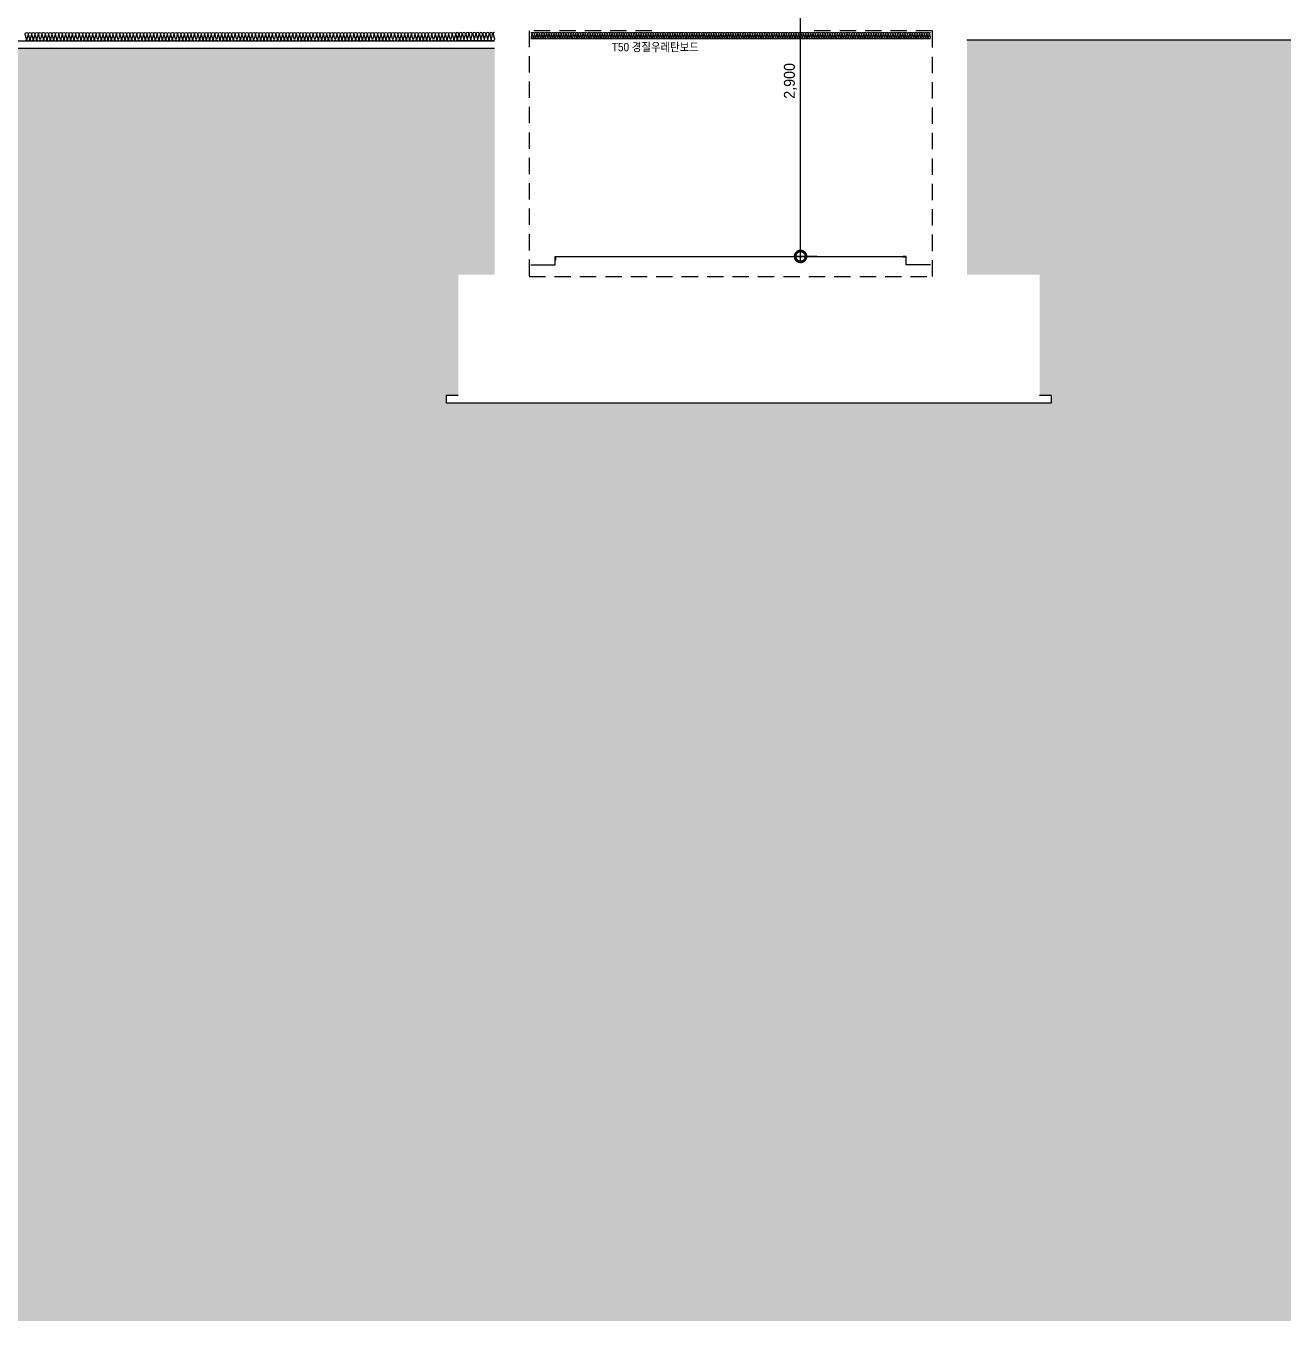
# Model space of a CAD drawing. Header units: millimetres. Extents: x 19868 to 801382, y -4805 to 85279.
# Drawn here: x 48668 to 59049, y 23234 to 33933 of the extents above; entities that cross this region are included whole.
import ezdxf
from ezdxf.enums import TextEntityAlignment as Align

# ---------------------------------------------------------------- set-up
doc = ezdxf.new("R2010")
doc.units = ezdxf.units.MM
doc.header["$LTSCALE"] = 250
doc.linetypes.add('HID', pattern=[2.8, 1.8, -1])
doc.layers.get('Defpoints').update_dxf_attribs({"color": 151})
for name, color, linetype in [('4fin', 4, 'Continuous'), ('A-FIN', 6, 'Continuous'), ('A-FIN-무근', 7, 'Continuous'), ('A-WP', 1, 'HID'), ('A-버림CONC', 4, 'Continuous'), ('ISL', 251, 'Continuous'), ('TR', 7, 'Continuous'), ('지반', 254, 'Continuous')]:
    doc.layers.add(name, color=color, linetype=linetype)
doc.layers.add('CK', color=221, linetype='Continuous', plot=False)
doc.layers.add('NOPLOT-단열', color=225, linetype='Continuous', plot=False)
doc.styles.add('Gdim', font='')
doc.styles.get('Gdim').set_extended_font_data('Dotum')
doc.dimstyles.new('Gdim50', dxfattribs={"dimscale": 30, "dimtxt": 3, "dimasz": 6, "dimexe": 1.5, "dimexo": 2, "dimgap": 1, "dimtad": 1, "dimdec": 0, "dimzin": 0, "dimdsep": 46, "dimlunit": 6, "dimtxsty": 'Gdim', "dimblk": 'DOTSMALL', "dimcen": 1.5, "dimdle": 1.5, "dimclrd": 256, "dimclre": 256, "dimclrt": 256, "dimazin": 0, "dimtfac": 1, "dimtdec": 0, "dimtix": 1, "dimtmove": 2, "dimatfit": 3, "dimldrblk": 'DOTSMALL', "dimfxl": 1.5, "dimtolj": 1, "dimtzin": 0, "dimlwd": -1, "dimlwe": -1, "dimarcsym": 1})

# ---------------------------------------------------------------- blocks, each defined once
blk = doc.blocks.new('_DotSmall')
at = {"color": 0, "linetype": 'ByBlock', "const_width": 0.5}
blk.add_lwpolyline([(-0.0625, 0, 1), (0.0625, 0, 1)], format="xyb", close=True, dxfattribs=at)
blk = doc.blocks.new('*D35')
at = {"layer": 'CK', "transparency": 16777216}
for p, q in [((55203, 34929), (55020, 34929)), ((55065, 31984), (55065, 34974)), ((55203, 32029), (55020, 32029))]:
    blk.add_line(p, q, dxfattribs=at)
at = {"layer": 'Defpoints', "color": 0, "transparency": 16777216}
for p in [(55065, 34929), (55263, 34929), (55263, 32029)]:
    blk.add_point(p, dxfattribs=at)
at = {"layer": 'CK', "transparency": 16777216, "xscale": 180, "yscale": 180, "zscale": 180}
for p, rotation in [((55065, 34929), 90), ((55065, 32029), 270)]:
    blk.add_blockref('_DotSmall', p, dxfattribs=dict(at, rotation=rotation))
at = {"layer": 'CK', "transparency": 16777216, "insert": (54981, 33479), "char_height": 90, "attachment_point": 5, "rotation": 90, "style": 'Gdim'}
blk.add_mtext('\\A1;2,900', dxfattribs=at)
blk = doc.blocks.new('A$C1B416526')
at = {"layer": '4fin'}
blk.add_lwpolyline([(-30, 70, 0.164028), (-29, 67), (-3, 67), (-3, 41, 0.19024), (0, 40), (0, 70)], format="xyb", close=True, dxfattribs=at)
at = {"layer": 'A-FIN-무근'}
for p, q in [((0, 0), (0, 70)), ((200, 0), (0, 0))]:
    blk.add_line(p, q, dxfattribs=at)

msp = doc.modelspace()

# ---------------------------------------------------------------- hatches: boundary and pattern name
at = {"layer": '지반'}
h = msp.add_hatch(dxfattribs=at)
h.set_pattern_fill('EARTH', color=251, scale=70, angle=45)
h.paths.add_polyline_path([(35638.2, 34128.9), (27538.2, 33228.9), (19867.8, 33228.9), (19867.8, 23234.4), (170632.4, 23234.4), (170632.4, 34678.9), (161838.2, 34678.9), (161838.2, 34628.9), (161888.2, 34628.9), (161888.2, 34568.9), (161638.2, 34568.9), (161638.2, 34628.9), (161688.2, 34628.9), (161688.2, 34828.9), (159788.2, 34828.9), (159788.2, 34778.9), (159638.2, 34778.9), (159638.2, 33758.9), (159538.2, 33758.9), (159538.2, 31528.9), (160638.2, 31528.9), (160638.2, 30028.9), (160738.2, 30028.9), (160738.2, 29968.9), (145618.2, 29968.9), (145618.2, 30028.9), (145718.2, 30028.9), (145718.2, 30768.9), (142618.2, 30768.9), (142618.2, 30828.9), (142718.2, 30828.9), (142718.2, 31528.9), (143318.2, 31528.9), (143318.2, 33668.9), (141343.1, 33668.9), (141163.1, 33488.9), (139953.4, 33488.9), (139773.4, 33668.9), (137588.2, 33668.9), (137588.2, 33728.9), (137688.2, 33728.9), (137688.2, 34318.9), (135363.1, 34318.9), (135263.1, 34218.9), (124888.2, 34218.9), (124888.2, 32228.9), (125488.2, 32228.9), (125488.2, 31528.9), (125588.2, 31528.9), (125588.2, 31468.9), (123888.2, 31468.9), (123888.2, 31528.9), (123988.2, 31528.9), (123988.2, 31868.9), (118638.2, 31868.9), (118638.2, 31528.9), (118738.2, 31528.9), (118738.2, 31468.9), (117038.2, 31468.9), (117038.2, 31528.9), (117138.2, 31528.9), (117138.2, 32228.9), (117738.2, 32228.9), (117738.2, 34348.9), (115338.2, 34348.9), (115338.2, 33878.9), (115438.2, 33878.9), (115438.2, 33818.9), (114638.2, 33818.9), (114638.2, 33878.9), (114738.2, 33878.9), (114738.2, 34338.9), (88438.2, 34338.9), (88438.2, 31628.9), (89038.2, 31628.9), (89038.2, 30928.9), (89138.2, 30928.9), (89138.2, 30868.9), (87438.2, 30868.9), (87438.2, 30928.9), (87538.2, 30928.9), (87538.2, 31268.9), (82938.2, 31268.9), (82938.2, 30928.9), (83038.2, 30928.9), (83038.2, 30868.9), (81338.2, 30868.9), (81338.2, 30928.9), (81438.2, 30928.9), (81438.2, 31268.9), (75338.2, 31268.9), (75338.2, 30928.9), (75438.2, 30928.9), (75438.2, 30868.9), (73738.2, 30868.9), (73738.2, 30928.9), (73838.2, 30928.9), (73838.2, 31628.9), (74438.2, 31628.9), (74438.2, 33818.9), (56438.2, 33818.9), (56438.2, 31878.9), (57038.2, 31878.9), (57038.2, 30878.9), (57138.2, 30878.9), (57138.2, 30818.9), (52138.2, 30818.9), (52138.2, 30878.9), (52238.2, 30878.9), (52238.2, 31878.9), (52538.2, 31878.9), (52538.2, 33748.9), (45258.2, 33748.9), (45258.2, 33108.9), (45358.2, 33108.9), (45358.2, 33048.9), (43518.2, 33048.9), (43518.2, 33108.9), (43618.2, 33108.9), (43618.2, 33648.9), (41678.2, 33648.9), (41608.2, 33718.9), (40588.2, 33718.9), (40588.2, 33028.9), (40688.2, 33028.9), (40688.2, 32968.9), (38988.2, 32968.9), (38988.2, 33028.9), (39088.2, 33028.9), (39088.2, 33678.9), (38838.2, 33828.9), (38838.2, 34308.9), (38848.7, 34319.4), (37038.2, 34128.9)])

# ---------------------------------------------------------------- linework, layer by layer
at = {"layer": 'A-FIN'}
msp.add_line((53038.2, 32028.9), (55938.2, 32028.9), dxfattribs=at)
at = {"layer": 'A-WP', "linetype": 'HID', "ltscale": 0.3, "elevation": 0}
msp.add_lwpolyline([(53838.2, 33893.9), (52823.2, 33893.9), (52823.2, 31863.9), (56153.2, 31863.9), (56153.2, 33893.9), (55138.2, 33893.9)], dxfattribs=at)
at = {"layer": 'A-버림CONC', "elevation": 0}
for points in [[(56438.2, 33818.9), (74438.2, 33818.9)], [(45258.2, 33748.9), (52538.2, 33748.9)], [(52238.2, 30878.9), (52138.2, 30878.9), (52138.2, 30818.9), (57138.2, 30818.9), (57138.2, 30878.9), (57038.2, 30878.9)]]:
    msp.add_lwpolyline(points, dxfattribs=at)
at = {"layer": 'ISL'}
msp.add_line((52838.2, 33828.9), (56138.2, 33828.9), dxfattribs=at)
at = {"layer": 'ISL', "elevation": 0}
msp.add_lwpolyline([(45188.2, 33808.9), (52538.2, 33808.9)], dxfattribs=at)
for points in [[(48660.2, 33808.9, 0.5092668), (48672.6, 33825.9), (48661.9, 33862, -1.3725934), (48686.6, 33862), (48675.9, 33825.9, 0.5092668), (48688.2, 33808.9, 0.5092668), (48700.6, 33825.9), (48689.9, 33862, -1.3725934), (48714.6, 33862), (48703.9, 33825.9, 0.5092668), (48716.2, 33808.9, 0.5092668), (48728.6, 33825.9), (48717.9, 33862, -1.3725934), (48742.6, 33862), (48731.9, 33825.9, 0.5092668), (48744.2, 33808.9, 0.5092668), (48756.6, 33825.9), (48745.9, 33862, -1.3725934), (48770.6, 33862), (48759.9, 33825.9, 0.5092668), (48772.2, 33808.9, 0.5092668), (48784.6, 33825.9), (48773.9, 33862, -1.3725934), (48798.6, 33862), (48787.9, 33825.9, 0.5092668), (48800.2, 33808.9, 0.5092668), (48812.6, 33825.9), (48801.9, 33862, -1.3725934), (48826.6, 33862), (48815.9, 33825.9, 0.5092668), (48828.2, 33808.9, 0.5092668), (48840.6, 33825.9), (48829.9, 33862, -1.3725934), (48854.6, 33862), (48843.9, 33825.9, 0.5092668), (48856.2, 33808.9, 0.5092668), (48868.6, 33825.9), (48857.9, 33862, -1.3725934), (48882.6, 33862), (48871.9, 33825.9, 0.5092668), (48884.2, 33808.9, 0.5092668), (48896.6, 33825.9), (48885.9, 33862, -1.3725934), (48910.6, 33862), (48899.9, 33825.9, 0.5092668), (48912.2, 33808.9, 0.5092668), (48924.6, 33825.9), (48913.9, 33862, -1.3725934), (48938.6, 33862), (48927.9, 33825.9, 0.5092668), (48940.2, 33808.9, 0.5092668), (48952.6, 33825.9), (48941.9, 33862, -1.3725934), (48966.6, 33862), (48955.9, 33825.9, 0.5092668), (48968.2, 33808.9, 0.5092668), (48980.6, 33825.9), (48969.9, 33862, -1.3725934), (48994.6, 33862), (48983.9, 33825.9, 0.5092668), (48996.2, 33808.9, 0.5092668), (49008.6, 33825.9), (48997.9, 33862, -1.3725934), (49022.6, 33862), (49011.9, 33825.9, 0.5092668), (49024.2, 33808.9, 0.5092668), (49036.6, 33825.9), (49025.9, 33862, -1.3725934), (49050.6, 33862), (49039.9, 33825.9, 0.5092668), (49052.2, 33808.9, 0.5092668), (49064.6, 33825.9), (49053.9, 33862, -1.3725934), (49078.6, 33862), (49067.9, 33825.9, 0.5092668), (49080.2, 33808.9, 0.5092668), (49092.6, 33825.9), (49081.9, 33862, -1.3725934), (49106.6, 33862), (49095.9, 33825.9, 0.5092668), (49108.2, 33808.9, 0.5092668), (49120.6, 33825.9), (49109.9, 33862, -1.3725934), (49134.6, 33862), (49123.9, 33825.9, 0.5092668), (49136.2, 33808.9, 0.5092668), (49148.6, 33825.9), (49137.9, 33862, -1.3725934), (49162.6, 33862), (49151.9, 33825.9, 0.5092668), (49164.2, 33808.9, 0.5092668), (49176.6, 33825.9), (49165.9, 33862, -1.3725934), (49190.6, 33862), (49179.9, 33825.9, 0.5092668), (49192.2, 33808.9, 0.5092668), (49204.6, 33825.9), (49193.9, 33862, -1.3725934), (49218.6, 33862), (49207.9, 33825.9, 0.5092668), (49220.2, 33808.9, 0.5092668), (49232.6, 33825.9), (49221.9, 33862, -1.3725934), (49246.6, 33862), (49235.9, 33825.9, 0.5092668), (49248.2, 33808.9, 0.5092668), (49260.6, 33825.9), (49249.9, 33862, -1.3725934), (49274.6, 33862), (49263.9, 33825.9, 0.5092668), (49276.2, 33808.9, 0.5092668), (49288.6, 33825.9), (49277.9, 33862, -1.3725934), (49302.6, 33862), (49291.9, 33825.9, 0.5092668), (49304.2, 33808.9, 0.5092668), (49316.6, 33825.9), (49305.9, 33862, -1.3725934), (49330.6, 33862), (49319.9, 33825.9, 0.5092668), (49332.2, 33808.9, 0.5092668), (49344.6, 33825.9), (49333.9, 33862, -1.3725934), (49358.6, 33862), (49347.9, 33825.9, 0.5092668), (49360.2, 33808.9, 0.5092668), (49372.6, 33825.9), (49361.9, 33862, -1.3725934), (49386.6, 33862), (49375.9, 33825.9, 0.5092668), (49388.2, 33808.9, 0.5092668), (49400.6, 33825.9), (49389.9, 33862, -1.3725934), (49414.6, 33862), (49403.9, 33825.9, 0.5092668), (49416.2, 33808.9, 0.5092668), (49428.6, 33825.9), (49417.9, 33862, -1.3725934), (49442.6, 33862), (49431.9, 33825.9, 0.5092668), (49444.2, 33808.9, 0.5092668), (49456.6, 33825.9), (49445.9, 33862, -1.3725934), (49470.6, 33862), (49459.9, 33825.9, 0.5092668), (49472.2, 33808.9, 0.5092668), (49484.6, 33825.9), (49473.9, 33862, -1.3725934), (49498.6, 33862), (49487.9, 33825.9, 0.5092668), (49500.2, 33808.9, 0.5092668), (49512.6, 33825.9), (49501.9, 33862, -1.3725934), (49526.6, 33862), (49515.9, 33825.9, 0.5092668), (49528.2, 33808.9, 0.5092668), (49540.6, 33825.9), (49529.9, 33862, -1.3725934), (49554.6, 33862), (49543.9, 33825.9, 0.5092668), (49556.2, 33808.9, 0.5092668), (49568.6, 33825.9), (49557.9, 33862, -1.3725934), (49582.6, 33862), (49571.9, 33825.9, 0.5092668), (49584.2, 33808.9, 0.5092668), (49596.6, 33825.9), (49585.9, 33862, -1.3725934), (49610.6, 33862), (49599.9, 33825.9, 0.5092668), (49612.2, 33808.9, 0.5092668), (49624.6, 33825.9), (49613.9, 33862, -1.3725934), (49638.6, 33862), (49627.9, 33825.9, 0.5092668), (49640.2, 33808.9, 0.5092668), (49652.6, 33825.9), (49641.9, 33862, -1.3725934), (49666.6, 33862), (49655.9, 33825.9, 0.5092668), (49668.2, 33808.9, 0.5092668), (49680.6, 33825.9), (49669.9, 33862, -1.3725934), (49694.6, 33862), (49683.9, 33825.9, 0.5092668), (49696.2, 33808.9, 0.5092668), (49708.6, 33825.9), (49697.9, 33862, -1.3725934), (49722.6, 33862), (49711.9, 33825.9, 0.5092668), (49724.2, 33808.9, 0.5092668), (49736.6, 33825.9), (49725.9, 33862, -1.3725934), (49750.6, 33862), (49739.9, 33825.9, 0.5092668), (49752.2, 33808.9, 0.5092668), (49764.6, 33825.9), (49753.9, 33862, -1.3725934), (49778.6, 33862), (49767.9, 33825.9, 0.5092668), (49780.2, 33808.9, 0.5092668), (49792.6, 33825.9), (49781.9, 33862, -1.3725934), (49806.6, 33862), (49795.9, 33825.9, 0.5092668), (49808.2, 33808.9, 0.5092668), (49820.6, 33825.9), (49809.9, 33862, -1.3725934), (49834.6, 33862), (49823.9, 33825.9, 0.5092668), (49836.2, 33808.9, 0.5092668), (49848.6, 33825.9), (49837.9, 33862, -1.3725934), (49862.6, 33862), (49851.9, 33825.9, 0.5092668), (49864.2, 33808.9, 0.5092668), (49876.6, 33825.9), (49865.9, 33862, -1.3725934), (49890.6, 33862), (49879.9, 33825.9, 0.5092668), (49892.2, 33808.9, 0.5092668), (49904.6, 33825.9), (49893.9, 33862, -1.3725934), (49918.6, 33862), (49907.9, 33825.9, 0.5092668), (49920.2, 33808.9, 0.5092668), (49932.6, 33825.9), (49921.9, 33862, -1.3725934), (49946.6, 33862), (49935.9, 33825.9, 0.5092668), (49948.2, 33808.9, 0.5092668), (49960.6, 33825.9), (49949.9, 33862, -1.3725934), (49974.6, 33862), (49963.9, 33825.9, 0.5092668), (49976.2, 33808.9, 0.5092668), (49988.6, 33825.9), (49977.9, 33862, -1.3725934), (50002.6, 33862), (49991.9, 33825.9, 0.5092668), (50004.2, 33808.9, 0.5092668), (50016.6, 33825.9), (50005.9, 33862, -1.3725934), (50030.6, 33862), (50019.9, 33825.9, 0.5092668), (50032.2, 33808.9, 0.5092668), (50044.6, 33825.9), (50033.9, 33862, -1.3725934), (50058.6, 33862), (50047.9, 33825.9, 0.5092668), (50060.2, 33808.9, 0.5092668), (50072.6, 33825.9), (50061.9, 33862, -1.3725934), (50086.6, 33862), (50075.9, 33825.9, 0.5092668), (50088.2, 33808.9, 0.5092668), (50100.6, 33825.9), (50089.9, 33862, -1.3725934), (50114.6, 33862), (50103.9, 33825.9, 0.5092668), (50116.2, 33808.9, 0.5092668), (50128.6, 33825.9), (50117.9, 33862, -1.3725934), (50142.6, 33862), (50131.9, 33825.9, 0.5092668), (50144.2, 33808.9, 0.5092668), (50156.6, 33825.9), (50145.9, 33862, -1.3725934), (50170.6, 33862), (50159.9, 33825.9, 0.5092668), (50172.2, 33808.9, 0.5092668), (50184.6, 33825.9), (50173.9, 33862, -1.3725934), (50198.6, 33862), (50187.9, 33825.9, 0.5092668), (50200.2, 33808.9, 0.5092668), (50212.6, 33825.9), (50201.9, 33862, -1.3725934), (50226.6, 33862), (50215.9, 33825.9, 0.5092668), (50228.2, 33808.9, 0.5092668), (50240.6, 33825.9), (50229.9, 33862, -1.3725934), (50254.6, 33862), (50243.9, 33825.9, 0.5092668), (50256.2, 33808.9, 0.5092668), (50268.6, 33825.9), (50257.9, 33862, -1.3725934), (50282.6, 33862), (50271.9, 33825.9, 0.5092668), (50284.2, 33808.9, 0.5092668), (50296.6, 33825.9), (50285.9, 33862, -1.3725934), (50310.6, 33862), (50299.9, 33825.9, 0.5092668), (50312.2, 33808.9, 0.5092668), (50324.6, 33825.9), (50313.9, 33862, -1.3725934), (50338.6, 33862), (50327.9, 33825.9, 0.5092668), (50340.2, 33808.9, 0.5092668), (50352.6, 33825.9), (50341.9, 33862, -1.3725934), (50366.6, 33862), (50355.9, 33825.9, 0.5092668), (50368.2, 33808.9, 0.5092668), (50380.6, 33825.9), (50369.9, 33862, -1.3725934), (50394.6, 33862), (50383.9, 33825.9, 0.5092668), (50396.2, 33808.9, 0.5092668), (50408.6, 33825.9), (50397.9, 33862, -1.3725934), (50422.6, 33862), (50411.9, 33825.9, 0.5092668), (50424.2, 33808.9, 0.5092668), (50436.6, 33825.9), (50425.9, 33862, -1.3725934), (50450.6, 33862), (50439.9, 33825.9, 0.5092668), (50452.2, 33808.9, 0.5092668), (50464.6, 33825.9), (50453.9, 33862, -1.3725934), (50478.6, 33862), (50467.9, 33825.9, 0.5092668), (50480.2, 33808.9, 0.5092668), (50492.6, 33825.9), (50481.9, 33862, -1.3725934), (50506.6, 33862), (50495.9, 33825.9, 0.5092668), (50508.2, 33808.9, 0.5092668), (50520.6, 33825.9), (50509.9, 33862, -1.3725934), (50534.6, 33862), (50523.9, 33825.9, 0.5092668), (50536.2, 33808.9, 0.5092668), (50548.6, 33825.9), (50537.9, 33862, -1.3725934), (50562.6, 33862), (50551.9, 33825.9, 0.5092668), (50564.2, 33808.9, 0.5092668), (50576.6, 33825.9), (50565.9, 33862, -1.3725934), (50590.6, 33862), (50579.9, 33825.9, 0.5092668), (50592.2, 33808.9, 0.5092668), (50604.6, 33825.9), (50593.9, 33862, -1.3725934), (50618.6, 33862), (50607.9, 33825.9, 0.5092668), (50620.2, 33808.9, 0.5092668), (50632.6, 33825.9), (50621.9, 33862, -1.3725934), (50646.6, 33862), (50635.9, 33825.9, 0.5092668), (50648.2, 33808.9, 0.5092668), (50660.6, 33825.9), (50649.9, 33862, -1.3725934), (50674.6, 33862), (50663.9, 33825.9, 0.5092668), (50676.2, 33808.9, 0.5092668), (50688.6, 33825.9), (50677.9, 33862, -1.3725934), (50702.6, 33862), (50691.9, 33825.9, 0.5092668), (50704.2, 33808.9, 0.5092668), (50716.6, 33825.9), (50705.9, 33862, -1.3725934), (50730.6, 33862), (50719.9, 33825.9, 0.5092668), (50732.2, 33808.9, 0.5092668), (50744.6, 33825.9), (50733.9, 33862, -1.3725934), (50758.6, 33862), (50747.9, 33825.9, 0.5092668), (50760.2, 33808.9, 0.5092668), (50772.6, 33825.9), (50761.9, 33862, -1.3725934), (50786.6, 33862), (50775.9, 33825.9, 0.5092668), (50788.2, 33808.9, 0.5092668), (50800.6, 33825.9), (50789.9, 33862, -1.3725934), (50814.6, 33862), (50803.9, 33825.9, 0.5092668), (50816.2, 33808.9, 0.5092668), (50828.6, 33825.9), (50817.9, 33862, -1.3725934), (50842.6, 33862), (50831.9, 33825.9, 0.5092668), (50844.2, 33808.9, 0.5092668), (50856.6, 33825.9), (50845.9, 33862, -1.3725934), (50870.6, 33862), (50859.9, 33825.9, 0.5092668), (50872.2, 33808.9, 0.5092668), (50884.6, 33825.9), (50873.9, 33862, -1.3725934), (50898.6, 33862), (50887.9, 33825.9, 0.5092668), (50900.2, 33808.9, 0.5092668), (50912.6, 33825.9), (50901.9, 33862, -1.3725934), (50926.6, 33862), (50915.9, 33825.9, 0.5092668), (50928.2, 33808.9, 0.5092668), (50940.6, 33825.9), (50929.9, 33862, -1.3725934), (50954.6, 33862), (50943.9, 33825.9, 0.5092668), (50956.2, 33808.9, 0.5092668), (50968.6, 33825.9), (50957.9, 33862, -1.3725934), (50982.6, 33862), (50971.9, 33825.9, 0.5092668), (50984.2, 33808.9, 0.5092668), (50996.6, 33825.9), (50985.9, 33862, -1.3725934), (51010.6, 33862), (50999.9, 33825.9, 0.5092668), (51012.2, 33808.9, 0.5092668), (51024.6, 33825.9), (51013.9, 33862, -1.3725934), (51038.6, 33862), (51027.9, 33825.9, 0.5092668), (51040.2, 33808.9, 0.5092668), (51052.6, 33825.9), (51041.9, 33862, -1.3725934), (51066.6, 33862), (51055.9, 33825.9, 0.5092668), (51068.2, 33808.9, 0.5092668), (51080.6, 33825.9), (51069.9, 33862, -1.3725934), (51094.6, 33862), (51083.9, 33825.9, 0.5092668), (51096.2, 33808.9, 0.5092668), (51108.6, 33825.9), (51097.9, 33862, -1.3725934), (51122.6, 33862), (51111.9, 33825.9, 0.5092668), (51124.2, 33808.9, 0.5092668), (51136.6, 33825.9), (51125.9, 33862, -1.3725934), (51150.6, 33862), (51139.9, 33825.9, 0.5092668), (51152.2, 33808.9, 0.5092668), (51164.6, 33825.9), (51153.9, 33862, -1.3725934), (51178.6, 33862), (51167.9, 33825.9, 0.5092668), (51180.2, 33808.9, 0.5092668), (51192.6, 33825.9), (51181.9, 33862, -1.3725934), (51206.6, 33862), (51195.9, 33825.9, 0.5092668), (51208.2, 33808.9, 0.5092668), (51220.6, 33825.9), (51209.9, 33862, -1.3725934), (51234.6, 33862), (51223.9, 33825.9, 0.5092668), (51236.2, 33808.9, 0.5092668), (51248.6, 33825.9), (51237.9, 33862, -1.3725934), (51262.6, 33862), (51251.9, 33825.9, 0.5092668), (51264.2, 33808.9, 0.5092668), (51276.6, 33825.9), (51265.9, 33862, -1.3725934), (51290.6, 33862), (51279.9, 33825.9, 0.5092668), (51292.2, 33808.9, 0.5092668), (51304.6, 33825.9), (51293.9, 33862, -1.3725934), (51318.6, 33862), (51307.9, 33825.9, 0.5092668), (51320.2, 33808.9, 0.5092668), (51332.6, 33825.9), (51321.9, 33862, -1.3725934), (51346.6, 33862), (51335.9, 33825.9, 0.5092668), (51348.2, 33808.9, 0.5092668), (51360.6, 33825.9), (51349.9, 33862, -1.3725934), (51374.6, 33862), (51363.9, 33825.9, 0.5092668), (51376.2, 33808.9, 0.5092668), (51388.6, 33825.9), (51377.9, 33862, -1.3725934), (51402.6, 33862), (51391.9, 33825.9, 0.5092668), (51404.2, 33808.9, 0.5092668), (51416.6, 33825.9), (51405.9, 33862, -1.3725934), (51430.6, 33862), (51419.9, 33825.9, 0.5092668), (51432.2, 33808.9, 0.5092668), (51444.6, 33825.9), (51433.9, 33862, -1.3725934), (51458.6, 33862), (51447.9, 33825.9, 0.5092668), (51460.2, 33808.9, 0.5092668), (51472.6, 33825.9), (51461.9, 33862, -1.3725934), (51486.6, 33862), (51475.9, 33825.9, 0.5092668), (51488.2, 33808.9, 0.5092668), (51500.6, 33825.9), (51489.9, 33862, -1.3725934), (51514.6, 33862), (51503.9, 33825.9, 0.5092668), (51516.2, 33808.9, 0.5092668), (51528.6, 33825.9), (51517.9, 33862, -1.3725934), (51542.6, 33862), (51531.9, 33825.9, 0.5092668), (51544.2, 33808.9, 0.5092668), (51556.6, 33825.9), (51545.9, 33862, -1.3725934), (51570.6, 33862), (51559.9, 33825.9, 0.5092668), (51572.2, 33808.9, 0.5092668), (51584.6, 33825.9), (51573.9, 33862, -1.3725934), (51598.6, 33862), (51587.9, 33825.9, 0.5092668), (51600.2, 33808.9, 0.5092668), (51612.6, 33825.9), (51601.9, 33862, -1.3725934), (51626.6, 33862), (51615.9, 33825.9, 0.5092668), (51628.2, 33808.9, 0.5092668), (51640.6, 33825.9), (51629.9, 33862, -1.3725934), (51654.6, 33862), (51643.9, 33825.9, 0.5092668), (51656.2, 33808.9, 0.5092668), (51668.6, 33825.9), (51657.9, 33862, -1.3725934), (51682.6, 33862), (51671.9, 33825.9, 0.5092668), (51684.2, 33808.9, 0.5092668), (51696.6, 33825.9), (51685.9, 33862, -1.3725934), (51710.6, 33862), (51699.9, 33825.9, 0.5092668), (51712.2, 33808.9, 0.5092668), (51724.6, 33825.9), (51713.9, 33862, -1.3725934), (51738.6, 33862), (51727.9, 33825.9, 0.5092668), (51740.2, 33808.9, 0.5092668), (51752.6, 33825.9), (51741.9, 33862, -1.3725934), (51766.6, 33862), (51755.9, 33825.9, 0.5092668), (51768.2, 33808.9, 0.5092668), (51780.6, 33825.9), (51769.9, 33862, -1.3725934), (51794.6, 33862), (51783.9, 33825.9, 0.5092668), (51796.2, 33808.9, 0.5092668), (51808.6, 33825.9), (51797.9, 33862, -1.3725934), (51822.6, 33862), (51811.9, 33825.9, 0.5092668), (51824.2, 33808.9, 0.5092668), (51836.6, 33825.9), (51825.9, 33862, -1.3725934), (51850.6, 33862), (51839.9, 33825.9, 0.5092668), (51852.2, 33808.9, 0.5092668), (51864.6, 33825.9), (51853.9, 33862, -1.3725934), (51878.6, 33862), (51867.9, 33825.9, 0.5092668), (51880.2, 33808.9, 0.5092668), (51892.6, 33825.9), (51881.9, 33862, -1.3725934), (51906.6, 33862), (51895.9, 33825.9, 0.5092668), (51908.2, 33808.9, 0.5092668), (51920.6, 33825.9), (51909.9, 33862, -1.3725934), (51934.6, 33862), (51923.9, 33825.9, 0.5092668), (51936.2, 33808.9, 0.5092668), (51948.6, 33825.9), (51937.9, 33862, -1.3725934), (51962.6, 33862), (51951.9, 33825.9, 0.5092668), (51964.2, 33808.9, 0.5092668), (51976.6, 33825.9), (51965.9, 33862, -1.3725934), (51990.6, 33862), (51979.9, 33825.9, 0.5092668), (51992.2, 33808.9, 0.5092668), (52004.6, 33825.9), (51993.9, 33862, -1.3725934), (52018.6, 33862), (52007.9, 33825.9, 0.5092668), (52020.2, 33808.9, 0.5092668), (52032.6, 33825.9), (52021.9, 33862, -1.3725934), (52046.6, 33862), (52035.9, 33825.9, 0.5092668), (52048.2, 33808.9, 0.5092668), (52060.6, 33825.9), (52049.9, 33862, -1.3725934), (52074.6, 33862), (52063.9, 33825.9, 0.5092668), (52076.2, 33808.9, 0.5092668), (52088.6, 33825.9), (52077.9, 33862, -1.3725934), (52102.6, 33862), (52091.9, 33825.9, 0.5092668), (52104.2, 33808.9, 0.5092668), (52116.6, 33825.9), (52105.9, 33862, -1.3725934), (52130.6, 33862), (52119.9, 33825.9, 0.5092668), (52132.2, 33808.9, 0.5092668), (52144.6, 33825.9), (52133.9, 33862, -1.3725934), (52158.6, 33862), (52147.9, 33825.9, 0.5092668), (52160.2, 33808.9, 0.5092668), (52172.6, 33825.9), (52161.9, 33862, -1.3725934), (52186.6, 33862), (52175.9, 33825.9, 0.5092668), (52188.2, 33808.9, 0.5092668), (52200.6, 33825.9), (52189.9, 33862, -1.3725934), (52214.6, 33862), (52203.9, 33825.9, 0.5092668), (52216.2, 33808.9, 0.5092668), (52228.6, 33825.9), (52217.9, 33862, -1.3725934), (52242.6, 33862), (52231.9, 33825.9, 0.3657221), (52238.2, 33810.4, 0.3657221)], [(52538.2, 33878.9, 0.5083607), (52525.9, 33862), (52536.6, 33825.9, -0.5092668), (52524.2, 33808.9, -0.5092668), (52511.9, 33825.9), (52522.6, 33862, 1.3725934), (52497.9, 33862), (52508.6, 33825.9, -0.5092668), (52496.2, 33808.9, -0.5092668), (52483.9, 33825.9), (52494.6, 33862, 1.3725934), (52469.9, 33862), (52480.6, 33825.9, -0.5092668), (52468.2, 33808.9, -0.5092668), (52455.9, 33825.9), (52466.6, 33862, 1.3725934), (52441.9, 33862), (52452.6, 33825.9, -0.5092668), (52440.2, 33808.9, -0.5092668), (52427.9, 33825.9), (52438.6, 33862, 1.3725934), (52413.9, 33862), (52424.6, 33825.9, -0.5092668), (52412.2, 33808.9, -0.5092668), (52399.9, 33825.9), (52410.6, 33862, 1.3725934), (52385.9, 33862), (52396.6, 33825.9, -0.5092668), (52384.2, 33808.9, -0.5092668), (52371.9, 33825.9), (52382.6, 33862, 1.3725934), (52357.9, 33862), (52368.6, 33825.9, -0.5092668), (52356.2, 33808.9, -0.5092668), (52343.9, 33825.9), (52354.6, 33862, 1.3725934), (52329.9, 33862), (52340.6, 33825.9, -0.5092668), (52328.2, 33808.9, -0.5092668), (52315.9, 33825.9), (52326.6, 33862, 1.3725934), (52301.9, 33862), (52312.6, 33825.9, -0.5092668), (52300.2, 33808.9, -0.5092668), (52287.9, 33825.9), (52298.6, 33862, 1.3725934), (52273.9, 33862), (52284.6, 33825.9, -0.5092668), (52272.2, 33808.9, -0.5092668), (52259.9, 33825.9), (52270.6, 33862, 1.3725934), (52245.9, 33862), (52256.6, 33825.9, -0.5092668), (52244.2, 33808.9, -0.5092668), (52231.9, 33825.9), (52242.6, 33862, 1.3725934), (52217.9, 33862), (52228.6, 33825.9, -0.3657221), (52222.2, 33810.4)], [(52838.2, 33878.9, -0.5092668), (52847, 33866.8), (52839.4, 33841.1, 1.3725934), (52857, 33841.1), (52849.4, 33866.8, -0.5092668), (52858.2, 33878.9, -0.5092668), (52867, 33866.8), (52859.4, 33841.1, 1.3725934), (52877, 33841.1), (52869.4, 33866.8, -0.5092668), (52878.2, 33878.9, -0.5092668), (52887, 33866.8), (52879.4, 33841.1, 1.3725934), (52897, 33841.1), (52889.4, 33866.8, -0.5092668), (52898.2, 33878.9, -0.5092668), (52907, 33866.8), (52899.4, 33841.1, 1.3725934), (52917, 33841.1), (52909.4, 33866.8, -0.5092668), (52918.2, 33878.9, -0.5092668), (52927, 33866.8), (52919.4, 33841.1, 1.3725934), (52937, 33841.1), (52929.4, 33866.8, -0.5092668), (52938.2, 33878.9, -0.5092668), (52947, 33866.8), (52939.4, 33841.1, 1.3725934), (52957, 33841.1), (52949.4, 33866.8, -0.5092668), (52958.2, 33878.9, -0.5092668), (52967, 33866.8), (52959.4, 33841.1, 1.3725934), (52977, 33841.1), (52969.4, 33866.8, -0.5092668), (52978.2, 33878.9, -0.5092668), (52987, 33866.8), (52979.4, 33841.1, 1.3725934), (52997, 33841.1), (52989.4, 33866.8, -0.5092668), (52998.2, 33878.9, -0.5092668), (53007, 33866.8), (52999.4, 33841.1, 1.3725934), (53017, 33841.1), (53009.4, 33866.8, -0.5092668), (53018.2, 33878.9, -0.5092668), (53027, 33866.8), (53019.4, 33841.1, 1.3725934), (53037, 33841.1), (53029.4, 33866.8, -0.5092668), (53038.2, 33878.9, -0.5092668), (53047, 33866.8), (53039.4, 33841.1, 1.3725934), (53057, 33841.1), (53049.4, 33866.8, -0.5092668), (53058.2, 33878.9, -0.5092668), (53067, 33866.8), (53059.4, 33841.1, 1.3725934), (53077, 33841.1), (53069.4, 33866.8, -0.5092668), (53078.2, 33878.9, -0.5092668), (53087, 33866.8), (53079.4, 33841.1, 1.3725934), (53097, 33841.1), (53089.4, 33866.8, -0.5092668), (53098.2, 33878.9, -0.5092668), (53107, 33866.8), (53099.4, 33841.1, 1.3725934), (53117, 33841.1), (53109.4, 33866.8, -0.5092668), (53118.2, 33878.9, -0.5092668), (53127, 33866.8), (53119.4, 33841.1, 1.3725934), (53137, 33841.1), (53129.4, 33866.8, -0.5092668), (53138.2, 33878.9, -0.5092668), (53147, 33866.8), (53139.4, 33841.1, 1.3725934), (53157, 33841.1), (53149.4, 33866.8, -0.5092668), (53158.2, 33878.9, -0.5092668), (53167, 33866.8), (53159.4, 33841.1, 1.3725934), (53177, 33841.1), (53169.4, 33866.8, -0.5092668), (53178.2, 33878.9, -0.5092668), (53187, 33866.8), (53179.4, 33841.1, 1.3725934), (53197, 33841.1), (53189.4, 33866.8, -0.5092668), (53198.2, 33878.9, -0.5092668), (53207, 33866.8), (53199.4, 33841.1, 1.3725934), (53217, 33841.1), (53209.4, 33866.8, -0.5092668), (53218.2, 33878.9, -0.5092668), (53227, 33866.8), (53219.4, 33841.1, 1.3725934), (53237, 33841.1), (53229.4, 33866.8, -0.5092668), (53238.2, 33878.9, -0.5092668), (53247, 33866.8), (53239.4, 33841.1, 1.3725934), (53257, 33841.1), (53249.4, 33866.8, -0.5092668), (53258.2, 33878.9, -0.5092668), (53267, 33866.8), (53259.4, 33841.1, 1.3725934), (53277, 33841.1), (53269.4, 33866.8, -0.5092668), (53278.2, 33878.9, -0.5092668), (53287, 33866.8), (53279.4, 33841.1, 1.3725934), (53297, 33841.1), (53289.4, 33866.8, -0.5092668), (53298.2, 33878.9, -0.5092668), (53307, 33866.8), (53299.4, 33841.1, 1.3725934), (53317, 33841.1), (53309.4, 33866.8, -0.5092668), (53318.2, 33878.9, -0.5092668), (53327, 33866.8), (53319.4, 33841.1, 1.3725934), (53337, 33841.1), (53329.4, 33866.8, -0.5092668), (53338.2, 33878.9, -0.5092668), (53347, 33866.8), (53339.4, 33841.1, 1.3725934), (53357, 33841.1), (53349.4, 33866.8, -0.5092668), (53358.2, 33878.9, -0.5092668), (53367, 33866.8), (53359.4, 33841.1, 1.3725934), (53377, 33841.1), (53369.4, 33866.8, -0.5092668), (53378.2, 33878.9, -0.5092668), (53387, 33866.8), (53379.4, 33841.1, 1.3725934), (53397, 33841.1), (53389.4, 33866.8, -0.5092668), (53398.2, 33878.9, -0.5092668), (53407, 33866.8), (53399.4, 33841.1, 1.3725934), (53417, 33841.1), (53409.4, 33866.8, -0.5092668), (53418.2, 33878.9, -0.5092668), (53427, 33866.8), (53419.4, 33841.1, 1.3725934), (53437, 33841.1), (53429.4, 33866.8, -0.5092668), (53438.2, 33878.9, -0.5092668), (53447, 33866.8), (53439.4, 33841.1, 1.3725934), (53457, 33841.1), (53449.4, 33866.8, -0.5092668), (53458.2, 33878.9, -0.5092668), (53467, 33866.8), (53459.4, 33841.1, 1.3725934), (53477, 33841.1), (53469.4, 33866.8, -0.5092668), (53478.2, 33878.9, -0.5092668), (53487, 33866.8), (53479.4, 33841.1, 1.3725934), (53497, 33841.1), (53489.4, 33866.8, -0.5092668), (53498.2, 33878.9, -0.5092668), (53507, 33866.8), (53499.4, 33841.1, 1.3725934), (53517, 33841.1), (53509.4, 33866.8, -0.5092668), (53518.2, 33878.9, -0.5092668), (53527, 33866.8), (53519.4, 33841.1, 1.3725934), (53537, 33841.1), (53529.4, 33866.8, -0.5092668), (53538.2, 33878.9, -0.5092668), (53547, 33866.8), (53539.4, 33841.1, 1.3725934), (53557, 33841.1), (53549.4, 33866.8, -0.5092668), (53558.2, 33878.9, -0.5092668), (53567, 33866.8), (53559.4, 33841.1, 1.3725934), (53577, 33841.1), (53569.4, 33866.8, -0.5092668), (53578.2, 33878.9, -0.5092668), (53587, 33866.8), (53579.4, 33841.1, 1.3725934), (53597, 33841.1), (53589.4, 33866.8, -0.5092668), (53598.2, 33878.9, -0.5092668), (53607, 33866.8), (53599.4, 33841.1, 1.3725934), (53617, 33841.1), (53609.4, 33866.8, -0.5092668), (53618.2, 33878.9, -0.5092668), (53627, 33866.8), (53619.4, 33841.1, 1.3725934), (53637, 33841.1), (53629.4, 33866.8, -0.5092668), (53638.2, 33878.9, -0.5092668), (53647, 33866.8), (53639.4, 33841.1, 1.3725934), (53657, 33841.1), (53649.4, 33866.8, -0.5092668), (53658.2, 33878.9, -0.5092668), (53667, 33866.8), (53659.4, 33841.1, 1.3725934), (53677, 33841.1), (53669.4, 33866.8, -0.5092668), (53678.2, 33878.9, -0.5092668), (53687, 33866.8), (53679.4, 33841.1, 1.3725934), (53697, 33841.1), (53689.4, 33866.8, -0.5092668), (53698.2, 33878.9, -0.5092668), (53707, 33866.8), (53699.4, 33841.1, 1.3725934), (53717, 33841.1), (53709.4, 33866.8, -0.5092668), (53718.2, 33878.9, -0.5092668), (53727, 33866.8), (53719.4, 33841.1, 1.3725934), (53737, 33841.1), (53729.4, 33866.8, -0.5092668), (53738.2, 33878.9, -0.5092668), (53747, 33866.8), (53739.4, 33841.1, 1.3725934), (53757, 33841.1), (53749.4, 33866.8, -0.5092668), (53758.2, 33878.9, -0.5092668), (53767, 33866.8), (53759.4, 33841.1, 1.3725934), (53777, 33841.1), (53769.4, 33866.8, -0.5092668), (53778.2, 33878.9, -0.5092668), (53787, 33866.8), (53779.4, 33841.1, 1.3725934), (53797, 33841.1), (53789.4, 33866.8, -0.5092668), (53798.2, 33878.9, -0.5092668), (53807, 33866.8), (53799.4, 33841.1, 1.3725934), (53817, 33841.1), (53809.4, 33866.8, -0.5092668), (53818.2, 33878.9, -0.5092668), (53827, 33866.8), (53819.4, 33841.1, 1.3725934), (53837, 33841.1), (53829.4, 33866.8, -0.5092668), (53838.2, 33878.9, -0.5092668), (53847, 33866.8), (53839.4, 33841.1, 1.3725934), (53857, 33841.1), (53849.4, 33866.8, -0.5092668), (53858.2, 33878.9, -0.5092668), (53867, 33866.8), (53859.4, 33841.1, 1.3725934), (53877, 33841.1), (53869.4, 33866.8, -0.5092668), (53878.2, 33878.9, -0.5092668), (53887, 33866.8), (53879.4, 33841.1, 1.3725934), (53897, 33841.1), (53889.4, 33866.8, -0.5092668), (53898.2, 33878.9, -0.5092668), (53907, 33866.8), (53899.4, 33841.1, 1.3725934), (53917, 33841.1), (53909.4, 33866.8, -0.5092668), (53918.2, 33878.9, -0.5092668), (53927, 33866.8), (53919.4, 33841.1, 1.3725934), (53937, 33841.1), (53929.4, 33866.8, -0.5092668), (53938.2, 33878.9, -0.5092668), (53947, 33866.8), (53939.4, 33841.1, 1.3725934), (53957, 33841.1), (53949.4, 33866.8, -0.5092668), (53958.2, 33878.9, -0.5092668), (53967, 33866.8), (53959.4, 33841.1, 1.3725934), (53977, 33841.1), (53969.4, 33866.8, -0.5092668), (53978.2, 33878.9, -0.5092668), (53987, 33866.8), (53979.4, 33841.1, 1.3725934), (53997, 33841.1), (53989.4, 33866.8, -0.5092668), (53998.2, 33878.9, -0.5092668), (54007, 33866.8), (53999.4, 33841.1, 1.3725934), (54017, 33841.1), (54009.4, 33866.8, -0.5092668), (54018.2, 33878.9, -0.5092668), (54027, 33866.8), (54019.4, 33841.1, 1.3725934), (54037, 33841.1), (54029.4, 33866.8, -0.5092668), (54038.2, 33878.9, -0.5092668), (54047, 33866.8), (54039.4, 33841.1, 1.3725934), (54057, 33841.1), (54049.4, 33866.8, -0.5092668), (54058.2, 33878.9, -0.5092668), (54067, 33866.8), (54059.4, 33841.1, 1.3725934), (54077, 33841.1), (54069.4, 33866.8, -0.5092668), (54078.2, 33878.9, -0.5092668), (54087, 33866.8), (54079.4, 33841.1, 1.3725934), (54097, 33841.1), (54089.4, 33866.8, -0.5092668), (54098.2, 33878.9, -0.5092668), (54107, 33866.8), (54099.4, 33841.1, 1.3725934), (54117, 33841.1), (54109.4, 33866.8, -0.5092668), (54118.2, 33878.9, -0.5092668), (54127, 33866.8), (54119.4, 33841.1, 1.3725934), (54137, 33841.1), (54129.4, 33866.8, -0.5092668), (54138.2, 33878.9, -0.5092668), (54147, 33866.8), (54139.4, 33841.1, 1.3725934), (54157, 33841.1), (54149.4, 33866.8, -0.5092668), (54158.2, 33878.9, -0.5092668), (54167, 33866.8), (54159.4, 33841.1, 1.3725934), (54177, 33841.1), (54169.4, 33866.8, -0.5092668), (54178.2, 33878.9, -0.5092668), (54187, 33866.8), (54179.4, 33841.1, 1.3725934), (54197, 33841.1), (54189.4, 33866.8, -0.5092668), (54198.2, 33878.9, -0.5092668), (54207, 33866.8), (54199.4, 33841.1, 1.3725934), (54217, 33841.1), (54209.4, 33866.8, -0.5092668), (54218.2, 33878.9, -0.5092668), (54227, 33866.8), (54219.4, 33841.1, 1.3725934), (54237, 33841.1), (54229.4, 33866.8, -0.5092668), (54238.2, 33878.9, -0.5092668), (54247, 33866.8), (54239.4, 33841.1, 1.3725934), (54257, 33841.1), (54249.4, 33866.8, -0.5092668), (54258.2, 33878.9, -0.5092668), (54267, 33866.8), (54259.4, 33841.1, 1.3725934), (54277, 33841.1), (54269.4, 33866.8, -0.5092668), (54278.2, 33878.9, -0.5092668), (54287, 33866.8), (54279.4, 33841.1, 1.3725934), (54297, 33841.1), (54289.4, 33866.8, -0.5092668), (54298.2, 33878.9, -0.5092668), (54307, 33866.8), (54299.4, 33841.1, 1.3725934), (54317, 33841.1), (54309.4, 33866.8, -0.5092668), (54318.2, 33878.9, -0.5092668), (54327, 33866.8), (54319.4, 33841.1, 1.3725934), (54337, 33841.1), (54329.4, 33866.8, -0.5092668), (54338.2, 33878.9, -0.5092668), (54347, 33866.8), (54339.4, 33841.1, 1.3725934), (54357, 33841.1), (54349.4, 33866.8, -0.5092668), (54358.2, 33878.9, -0.5092668), (54367, 33866.8), (54359.4, 33841.1, 1.3725934), (54377, 33841.1), (54369.4, 33866.8, -0.5092668), (54378.2, 33878.9, -0.5092668), (54387, 33866.8), (54379.4, 33841.1, 1.3725934), (54397, 33841.1), (54389.4, 33866.8, -0.5092668), (54398.2, 33878.9, -0.5092668), (54407, 33866.8), (54399.4, 33841.1, 1.3725934), (54417, 33841.1), (54409.4, 33866.8, -0.5092668), (54418.2, 33878.9, -0.5092668), (54427, 33866.8), (54419.4, 33841.1, 1.3725934), (54437, 33841.1), (54429.4, 33866.8, -0.5092668), (54438.2, 33878.9, -0.5092668), (54447, 33866.8), (54439.4, 33841.1, 1.3725934), (54457, 33841.1), (54449.4, 33866.8, -0.5092668), (54458.2, 33878.9, -0.5092668), (54467, 33866.8), (54459.4, 33841.1, 1.3725934), (54477, 33841.1), (54469.4, 33866.8, -0.5092668), (54478.2, 33878.9, -0.5092668), (54487, 33866.8), (54479.4, 33841.1, 1.3725934), (54497, 33841.1), (54489.4, 33866.8, -0.5092668), (54498.2, 33878.9, -0.5092668), (54507, 33866.8), (54499.4, 33841.1, 1.3725934), (54517, 33841.1), (54509.4, 33866.8, -0.5092668), (54518.2, 33878.9, -0.5092668), (54527, 33866.8), (54519.4, 33841.1, 1.3725934), (54537, 33841.1), (54529.4, 33866.8, -0.5092668), (54538.2, 33878.9, -0.5092668), (54547, 33866.8), (54539.4, 33841.1, 1.3725934), (54557, 33841.1), (54549.4, 33866.8, -0.5092668), (54558.2, 33878.9, -0.5092668), (54567, 33866.8), (54559.4, 33841.1, 1.3725934), (54577, 33841.1), (54569.4, 33866.8, -0.5092668), (54578.2, 33878.9, -0.5092668), (54587, 33866.8), (54579.4, 33841.1, 1.3725934), (54597, 33841.1), (54589.4, 33866.8, -0.5092668), (54598.2, 33878.9, -0.5092668), (54607, 33866.8), (54599.4, 33841.1, 1.3725934), (54617, 33841.1), (54609.4, 33866.8, -0.5092668), (54618.2, 33878.9, -0.5092668), (54627, 33866.8), (54619.4, 33841.1, 1.3725934), (54637, 33841.1), (54629.4, 33866.8, -0.5092668), (54638.2, 33878.9, -0.5092668), (54647, 33866.8), (54639.4, 33841.1, 1.3725934), (54657, 33841.1), (54649.4, 33866.8, -0.5092668), (54658.2, 33878.9, -0.5092668), (54667, 33866.8), (54659.4, 33841.1, 1.3725934), (54677, 33841.1), (54669.4, 33866.8, -0.5092668), (54678.2, 33878.9, -0.5092668), (54687, 33866.8), (54679.4, 33841.1, 1.3725934), (54697, 33841.1), (54689.4, 33866.8, -0.5092668), (54698.2, 33878.9, -0.5092668), (54707, 33866.8), (54699.4, 33841.1, 1.3725934), (54717, 33841.1), (54709.4, 33866.8, -0.5092668), (54718.2, 33878.9, -0.5092668), (54727, 33866.8), (54719.4, 33841.1, 1.3725934), (54737, 33841.1), (54729.4, 33866.8, -0.5092668), (54738.2, 33878.9, -0.5092668), (54747, 33866.8), (54739.4, 33841.1, 1.3725934), (54757, 33841.1), (54749.4, 33866.8, -0.5092668), (54758.2, 33878.9, -0.5092668), (54767, 33866.8), (54759.4, 33841.1, 1.3725934), (54777, 33841.1), (54769.4, 33866.8, -0.5092668), (54778.2, 33878.9, -0.5092668), (54787, 33866.8), (54779.4, 33841.1, 1.3725934), (54797, 33841.1), (54789.4, 33866.8, -0.5092668), (54798.2, 33878.9, -0.5092668), (54807, 33866.8), (54799.4, 33841.1, 1.3725934), (54817, 33841.1), (54809.4, 33866.8, -0.5092668), (54818.2, 33878.9, -0.5092668), (54827, 33866.8), (54819.4, 33841.1, 1.3725934), (54837, 33841.1), (54829.4, 33866.8, -0.5092668), (54838.2, 33878.9, -0.5092668), (54847, 33866.8), (54839.4, 33841.1, 1.3725934), (54857, 33841.1), (54849.4, 33866.8, -0.5092668), (54858.2, 33878.9, -0.5092668), (54867, 33866.8), (54859.4, 33841.1, 1.3725934), (54877, 33841.1), (54869.4, 33866.8, -0.5092668), (54878.2, 33878.9, -0.5092668), (54887, 33866.8), (54879.4, 33841.1, 1.3725934), (54897, 33841.1), (54889.4, 33866.8, -0.5092668), (54898.2, 33878.9, -0.5092668), (54907, 33866.8), (54899.4, 33841.1, 1.3725934), (54917, 33841.1), (54909.4, 33866.8, -0.5092668), (54918.2, 33878.9, -0.5092668), (54927, 33866.8), (54919.4, 33841.1, 1.3725934), (54937, 33841.1), (54929.4, 33866.8, -0.5092668), (54938.2, 33878.9, -0.5092668), (54947, 33866.8), (54939.4, 33841.1, 1.3725934), (54957, 33841.1), (54949.4, 33866.8, -0.5092668), (54958.2, 33878.9, -0.5092668), (54967, 33866.8), (54959.4, 33841.1, 1.3725934), (54977, 33841.1), (54969.4, 33866.8, -0.5092668), (54978.2, 33878.9, -0.5092668), (54987, 33866.8), (54979.4, 33841.1, 1.3725934), (54997, 33841.1), (54989.4, 33866.8, -0.5092668), (54998.2, 33878.9, -0.5092668), (55007, 33866.8), (54999.4, 33841.1, 1.3725934), (55017, 33841.1), (55009.4, 33866.8, -0.5092668), (55018.2, 33878.9, -0.5092668), (55027, 33866.8), (55019.4, 33841.1, 1.3725934), (55037, 33841.1), (55029.4, 33866.8, -0.5092668), (55038.2, 33878.9, -0.5092668), (55047, 33866.8), (55039.4, 33841.1, 1.3725934), (55057, 33841.1), (55049.4, 33866.8, -0.5092668), (55058.2, 33878.9, -0.5092668), (55067, 33866.8), (55059.4, 33841.1, 1.3725934), (55077, 33841.1), (55069.4, 33866.8, -0.5092668), (55078.2, 33878.9, -0.5092668), (55087, 33866.8), (55079.4, 33841.1, 1.3725934), (55097, 33841.1), (55089.4, 33866.8, -0.5092668), (55098.2, 33878.9, -0.5092668), (55107, 33866.8), (55099.4, 33841.1, 1.3725934), (55117, 33841.1), (55109.4, 33866.8, -0.5092668), (55118.2, 33878.9, -0.5092668), (55127, 33866.8), (55119.4, 33841.1, 1.3725934), (55137, 33841.1), (55129.4, 33866.8, -0.5092668), (55138.2, 33878.9, -0.5092668), (55147, 33866.8), (55139.4, 33841.1, 1.3725934), (55157, 33841.1), (55149.4, 33866.8, -0.5092668), (55158.2, 33878.9, -0.5092668), (55167, 33866.8), (55159.4, 33841.1, 1.3725934), (55177, 33841.1), (55169.4, 33866.8, -0.5092668), (55178.2, 33878.9, -0.5092668), (55187, 33866.8), (55179.4, 33841.1, 1.3725934), (55197, 33841.1), (55189.4, 33866.8, -0.5092668), (55198.2, 33878.9, -0.5092668), (55207, 33866.8), (55199.4, 33841.1, 1.3725934), (55217, 33841.1), (55209.4, 33866.8, -0.5092668), (55218.2, 33878.9, -0.5092668), (55227, 33866.8), (55219.4, 33841.1, 1.3725934), (55237, 33841.1), (55229.4, 33866.8, -0.5092668), (55238.2, 33878.9, -0.5092668), (55247, 33866.8), (55239.4, 33841.1, 1.3725934), (55257, 33841.1), (55249.4, 33866.8, -0.5092668), (55258.2, 33878.9, -0.5092668), (55267, 33866.8), (55259.4, 33841.1, 1.3725934), (55277, 33841.1), (55269.4, 33866.8, -0.5092668), (55278.2, 33878.9, -0.5092668), (55287, 33866.8), (55279.4, 33841.1, 1.3725934), (55297, 33841.1), (55289.4, 33866.8, -0.5092668), (55298.2, 33878.9, -0.5092668), (55307, 33866.8), (55299.4, 33841.1, 1.3725934), (55317, 33841.1), (55309.4, 33866.8, -0.5092668), (55318.2, 33878.9, -0.5092668), (55327, 33866.8), (55319.4, 33841.1, 1.3725934), (55337, 33841.1), (55329.4, 33866.8, -0.5092668), (55338.2, 33878.9, -0.5092668), (55347, 33866.8), (55339.4, 33841.1, 1.3725934), (55357, 33841.1), (55349.4, 33866.8, -0.5092668), (55358.2, 33878.9, -0.5092668), (55367, 33866.8), (55359.4, 33841.1, 1.3725934), (55377, 33841.1), (55369.4, 33866.8, -0.5092668), (55378.2, 33878.9, -0.5092668), (55387, 33866.8), (55379.4, 33841.1, 1.3725934), (55397, 33841.1), (55389.4, 33866.8, -0.5092668), (55398.2, 33878.9, -0.5092668), (55407, 33866.8), (55399.4, 33841.1, 1.3725934), (55417, 33841.1), (55409.4, 33866.8, -0.5092668), (55418.2, 33878.9, -0.5092668), (55427, 33866.8), (55419.4, 33841.1, 1.3725934), (55437, 33841.1), (55429.4, 33866.8, -0.5092668), (55438.2, 33878.9, -0.5092668), (55447, 33866.8), (55439.4, 33841.1, 1.3725934), (55457, 33841.1), (55449.4, 33866.8, -0.5092668), (55458.2, 33878.9, -0.5092668), (55467, 33866.8), (55459.4, 33841.1, 1.3725934), (55477, 33841.1), (55469.4, 33866.8, -0.5092668), (55478.2, 33878.9, -0.5092668), (55487, 33866.8), (55479.4, 33841.1, 1.3725934), (55497, 33841.1), (55489.4, 33866.8, -0.5092668), (55498.2, 33878.9, -0.5092668), (55507, 33866.8), (55499.4, 33841.1, 1.3725934), (55517, 33841.1), (55509.4, 33866.8, -0.5092668), (55518.2, 33878.9, -0.5092668), (55527, 33866.8), (55519.4, 33841.1, 1.3725934), (55537, 33841.1), (55529.4, 33866.8, -0.5092668), (55538.2, 33878.9, -0.5092668), (55547, 33866.8), (55539.4, 33841.1, 1.3725934), (55557, 33841.1), (55549.4, 33866.8, -0.5092668), (55558.2, 33878.9, -0.5092668), (55567, 33866.8), (55559.4, 33841.1, 1.3725934), (55577, 33841.1), (55569.4, 33866.8, -0.5092668), (55578.2, 33878.9, -0.5092668), (55587, 33866.8), (55579.4, 33841.1, 1.3725934), (55597, 33841.1), (55589.4, 33866.8, -0.5092668), (55598.2, 33878.9, -0.5092668), (55607, 33866.8), (55599.4, 33841.1, 1.3725934), (55617, 33841.1), (55609.4, 33866.8, -0.5092668), (55618.2, 33878.9, -0.5092668), (55627, 33866.8), (55619.4, 33841.1, 1.3725934), (55637, 33841.1), (55629.4, 33866.8, -0.5092668), (55638.2, 33878.9, -0.5092668), (55647, 33866.8), (55639.4, 33841.1, 1.3725934), (55657, 33841.1), (55649.4, 33866.8, -0.5092668), (55658.2, 33878.9, -0.5092668), (55667, 33866.8), (55659.4, 33841.1, 1.3725934), (55677, 33841.1), (55669.4, 33866.8, -0.5092668), (55678.2, 33878.9, -0.5092668), (55687, 33866.8), (55679.4, 33841.1, 1.3725934), (55697, 33841.1), (55689.4, 33866.8, -0.5092668), (55698.2, 33878.9, -0.5092668), (55707, 33866.8), (55699.4, 33841.1, 1.3725934), (55717, 33841.1), (55709.4, 33866.8, -0.5092668), (55718.2, 33878.9, -0.5092668), (55727, 33866.8), (55719.4, 33841.1, 1.3725934), (55737, 33841.1), (55729.4, 33866.8, -0.5092668), (55738.2, 33878.9, -0.5092668), (55747, 33866.8), (55739.4, 33841.1, 1.3725934), (55757, 33841.1), (55749.4, 33866.8, -0.5092668), (55758.2, 33878.9, -0.5092668), (55767, 33866.8), (55759.4, 33841.1, 1.3725934), (55777, 33841.1), (55769.4, 33866.8, -0.5092668), (55778.2, 33878.9, -0.5092668), (55787, 33866.8), (55779.4, 33841.1, 1.3725934), (55797, 33841.1), (55789.4, 33866.8, -0.5092668), (55798.2, 33878.9, -0.5092668), (55807, 33866.8), (55799.4, 33841.1, 1.3725934), (55817, 33841.1), (55809.4, 33866.8, -0.5092668), (55818.2, 33878.9, -0.5092668), (55827, 33866.8), (55819.4, 33841.1, 1.3725934), (55837, 33841.1), (55829.4, 33866.8, -0.5092668), (55838.2, 33878.9, -0.5092668), (55847, 33866.8), (55839.4, 33841.1, 1.3725934), (55857, 33841.1), (55849.4, 33866.8, -0.5092668), (55858.2, 33878.9, -0.5092668), (55867, 33866.8), (55859.4, 33841.1, 1.3725934), (55877, 33841.1), (55869.4, 33866.8, -0.5092668), (55878.2, 33878.9, -0.5092668), (55887, 33866.8), (55879.4, 33841.1, 1.3725934), (55897, 33841.1), (55889.4, 33866.8, -0.5092668), (55898.2, 33878.9, -0.5092668), (55907, 33866.8), (55899.4, 33841.1, 1.3725934), (55917, 33841.1), (55909.4, 33866.8, -0.5092668), (55918.2, 33878.9, -0.5092668), (55927, 33866.8), (55919.4, 33841.1, 1.3725934), (55937, 33841.1), (55929.4, 33866.8, -0.5092668), (55938.2, 33878.9, -0.5092668), (55947, 33866.8), (55939.4, 33841.1, 1.3725934), (55957, 33841.1), (55949.4, 33866.8, -0.5092668), (55958.2, 33878.9, -0.5092668), (55967, 33866.8), (55959.4, 33841.1, 1.3725934), (55977, 33841.1), (55969.4, 33866.8, -0.5092668), (55978.2, 33878.9, -0.5092668), (55987, 33866.8), (55979.4, 33841.1, 1.3725934), (55997, 33841.1), (55989.4, 33866.8, -0.5092668), (55998.2, 33878.9, -0.5092668), (56007, 33866.8), (55999.4, 33841.1, 1.3725934), (56017, 33841.1), (56009.4, 33866.8, -0.5092668), (56018.2, 33878.9, -0.5092668), (56027, 33866.8), (56019.4, 33841.1, 1.3725934), (56037, 33841.1), (56029.4, 33866.8, -0.5092668), (56038.2, 33878.9, -0.5092668), (56047, 33866.8), (56039.4, 33841.1, 1.3725934), (56057, 33841.1), (56049.4, 33866.8, -0.5092668), (56058.2, 33878.9, -0.5092668), (56067, 33866.8), (56059.4, 33841.1, 1.3725934), (56077, 33841.1), (56069.4, 33866.8, -0.5092668), (56078.2, 33878.9, -0.5092668), (56087, 33866.8), (56079.4, 33841.1, 1.3725934), (56097, 33841.1), (56089.4, 33866.8, -0.5092668), (56098.2, 33878.9, -0.5092668), (56107, 33866.8), (56099.4, 33841.1, 1.3725934), (56117, 33841.1), (56109.4, 33866.8, -0.5092668), (56118.2, 33878.9, -0.5092668), (56127, 33866.8), (56119.4, 33841.1, 1.3725934), (56137, 33841.1), (56129.4, 33866.8, -0.5089272), (56138.2, 33878.9, -0.5089272)]]:
    msp.add_lwpolyline(points, format="xyb", dxfattribs=at)

# ---------------------------------------------------------------- block references
at = {"layer": 'TR', "xscale": -1}
msp.add_blockref('A$C1B416526', (53038.2, 31958.9), dxfattribs=at)
at = {"layer": 'TR'}
msp.add_blockref('A$C1B416526', (55938.2, 31958.9), dxfattribs=at)

# ---------------------------------------------------------------- texts
at = {"layer": 'NOPLOT-단열', "style": 'Gdim', "width": 0.9}
msp.add_text('T50 경질우레탄보드', height=70, dxfattribs=at).set_placement((53866.1, 33758.3), align=Align.MIDDLE_CENTER)

# ---------------------------------------------------------------- dimensions: what is measured, and where the dimension line sits
at = {"layer": 'CK'}
dim = msp.add_linear_dim(base=(55064.8, 34928.9), p1=(55263.1, 32028.9), p2=(55263.1, 34928.9), angle=90, dimstyle='Gdim50', dxfattribs=at)
dim.commit()
dim.dimension.update_dxf_attribs({"geometry": '*D35', "text_midpoint": (54981.1, 33478.9)})

doc.saveas('drawing.dxf')
